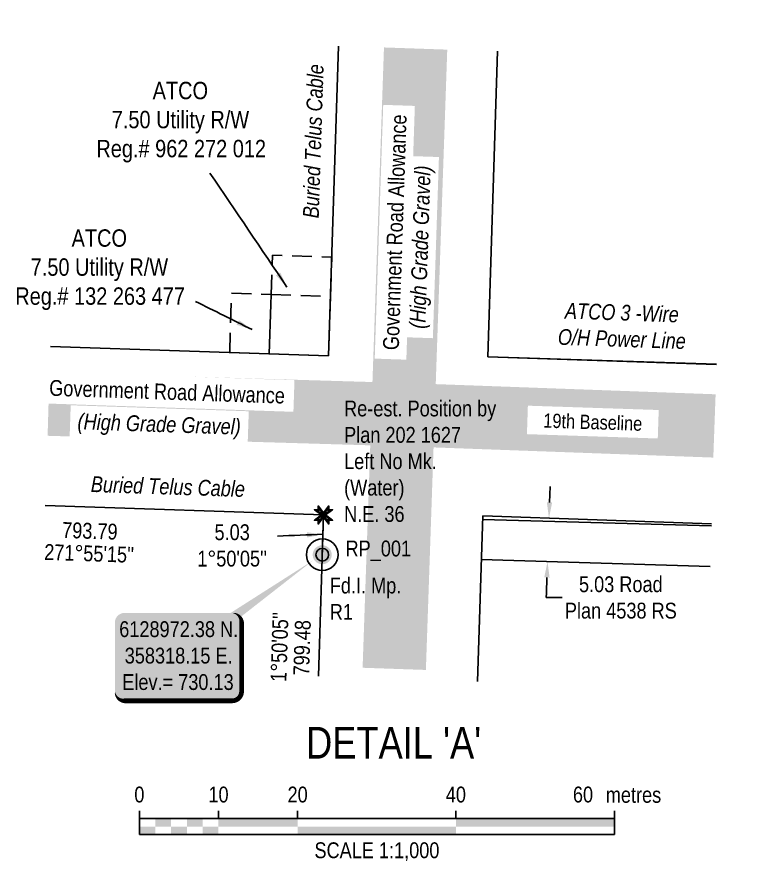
# Model space of a CAD drawing. Extents: x 357394 to 360637, y 6127381 to 6130734.
# Drawn here: x 358573 to 359033, y 6130169 to 6130702 of the extents above; entities that cross this region are included whole.
import ezdxf
from ezdxf.enums import TextEntityAlignment as Align

# ---------------------------------------------------------------- set-up
doc = ezdxf.new("R2010")
doc.units = 0
doc.header["$LTSCALE"] = 5
doc.header["$PDSIZE"] = 0.5
doc.linetypes.add('foc-FLOWLINE', pattern=[3.75, 2.5, -1.25])
doc.layers.get('Defpoints').update_dxf_attribs({"color": 9})
for name, color, linetype in [('35', 37, 'Continuous'), ('AS-POWER', 104, 'foc-POWER'), ('AS-ROADS', 254, 'Continuous'), ('AS-TELUS', 224, 'foc-TEL'), ('DETAIL-T', 7, 'Continuous'), ('F-EZE', 190, 'foc-FLOWLINE'), ('L-BD', 7, 'Continuous'), ('L-MON', 1, 'Continuous'), ('L-ROAD-T', 7, 'Continuous'), ('L-SEC', 7, 'Continuous'), ('L-TITLEDB', 4, 'Continuous'), ('L-TITLEDB-T', 4, 'Continuous')]:
    doc.layers.add(name, color=color, linetype=linetype)
doc.layers.add('F-EZE-T', color=190, linetype='Continuous', lineweight=9)
doc.layers.add('T-TEXT', color=48, linetype='Continuous', lineweight=18)
doc.styles.add('100L', font='ARIALN.TTF', dxfattribs={"height": 11})
doc.styles.add('80', font='ARIALN.TTF', dxfattribs={"height": 10})
doc.styles.add('80CG', font='ARIALN.TTF', dxfattribs={"height": 10})
doc.styles.add('80L', font='ARIALN.TTF', dxfattribs={"height": 10})
doc.styles.add('80LS', font='ARIALNI.TTF', dxfattribs={"height": 10})
doc.styles.add('foc-LtypeFont', font='ARIALN.TTF', dxfattribs={"height": 7.35})
doc.linetypes.add('foc-POWER', pattern='A,6,-1,["P",foc-LtypeFont,S=0.2,R=0,X=-0.625,Y=-0.75],-1.24,4', length=12.24)
doc.linetypes.add('foc-POWER-NOLINE', pattern='A,0,-4,["P",foc-LtypeFont,S=0.2,R=0,X=-0.625,Y=-0.75],-8.24', length=12.24)
doc.linetypes.add('foc-TEL', pattern='A,2,-1,["T",foc-LtypeFont,S=0.2,R=0,X=-0.425,Y=-0.75],-1.24,8', length=12.24)
doc.linetypes.add('foc-TEL-NOLINE', pattern='A,0,-2,["T",foc-LtypeFont,S=0.2,R=0,X=-0.425,Y=-0.75],-10.24', length=12.24)
doc.dimstyles.new('Compass 5 000', dxfattribs={"dimscale": 5, "dimtxt": 9, "dimasz": 2, "dimexe": 0.2, "dimexo": 0.0625, "dimgap": 0.5, "dimtad": 0, "dimtih": 1, "dimtoh": 1, "dimzin": 0, "dimdsep": 46, "dimtxsty": '80CG', "dimcen": 0.1, "dimse1": 1, "dimse2": 1, "dimclrd": 256, "dimclrt": 256, "dimaunit": 1, "dimadec": 4, "dimazin": 0, "dimtfac": 0.06, "dimtofl": 0, "dimtmove": 0, "dimatfit": 1, "dimfxl": 0.2, "dimtolj": 1, "dimtzin": 0, "dimlwd": -1, "dimarcsym": 0})

# ---------------------------------------------------------------- blocks, each defined once
blk = doc.blocks.new('TEMP')
h = blk.add_hatch(color=255)
h.dxf.hatch_style = 1
h.paths.add_polyline_path([(0, 0.25), (-0.67, 1.15), (-0.67, 0.67), (-1.15, 0.67), (-0.25, 0), (-1.15, -0.67), (-0.67, -0.67), (-0.67, -1.15), (0, -0.25), (0.67, -1.15), (0.67, -0.67), (1.15, -0.67), (0.25, 0), (1.15, 0.67), (0.67, 0.67), (0.67, 1.15)])
h.paths.add_polyline_path([(0.57, 0.85), (0.57, 0.57), (0.85, 0.57), (0.08, 0), (0.85, -0.57), (0.57, -0.57), (0.57, -0.85), (0, -0.08), (-0.57, -0.85), (-0.57, -0.57), (-0.85, -0.57), (-0.08, 0), (-0.85, 0.57), (-0.57, 0.57), (-0.57, 0.85), (0, 0.08)], flags=16)
h = blk.add_hatch(color=1)
h.dxf.hatch_style = 1
h.paths.add_polyline_path([(0, 0.08), (-0.57, 0.85), (-0.57, 0.57), (-0.85, 0.57), (-0.08, 0), (-0.85, -0.57), (-0.57, -0.57), (-0.57, -0.85), (0, -0.08), (0.57, -0.85), (0.57, -0.57), (0.85, -0.57), (0.08, 0), (0.85, 0.57), (0.57, 0.57), (0.57, 0.85)])
at = {"color": 1}
for p, q in [((-0.08, 0), (0.08, 0)), ((0, 0.08), (0, -0.08))]:
    blk.add_line(p, q, dxfattribs=at)
at = {"color": 255, "flags": 128}
blk.add_lwpolyline([(-0.25, 0), (-1.15, 0.67), (-0.67, 0.67), (-0.67, 1.15), (0, 0.25), (0.67, 1.15), (0.67, 0.67), (1.15, 0.67), (0.25, 0), (1.15, -0.67), (0.67, -0.67), (0.67, -1.15), (0, -0.25), (-0.67, -1.15), (-0.67, -0.67), (-1.15, -0.67)], close=True, dxfattribs=at)
at = {"color": 1, "flags": 128}
blk.add_lwpolyline([(-0.08, 0), (-0.85, 0.57), (-0.57, 0.57), (-0.57, 0.85), (0, 0.08), (0.57, 0.85), (0.57, 0.57), (0.85, 0.57), (0.08, 0), (0.85, -0.57), (0.57, -0.57), (0.57, -0.85), (0, -0.08), (-0.57, -0.85), (-0.57, -0.57), (-0.85, -0.57)], close=True, dxfattribs=at)
blk = doc.blocks.new('fdia')
at = {"color": 255, "const_width": 1}
blk.add_lwpolyline([(-0.5, 0, 1), (0.5, 0, 1)], format="xyb", close=True, dxfattribs=at)
blk = doc.blocks.new('Fdiaa')
blk.add_blockref('fdia', (0, 0))
blk = doc.blocks.new('fdib')
at = {"color": 1, "const_width": 1.6}
blk.add_lwpolyline([(-0.4, 0, 1), (0.4, 0, 1)], format="xyb", close=True, dxfattribs=at)
at = {"color": 1}
blk.add_circle((0, 0), 0.8, dxfattribs=at)
blk = doc.blocks.new('Fdibb')
blk.add_blockref('fdib', (0, 0))
blk = doc.blocks.new('fdicc')
for name in ['Fdibb', 'Fdiaa']:
    blk.add_blockref(name, (0, 0))
blk = doc.blocks.new('FDI')
blk.add_blockref('fdicc', (0, 0))
blk = doc.blocks.new('*D435')
at = {"layer": 'Defpoints', "color": 0, "transparency": 16777216}
for p in [(358879.3, 6130386.29), (358908.79, 6130385.28), (358878.36, 6130358.89)]:
    blk.add_point(p, dxfattribs=at)
at = {"layer": 'L-TITLEDB-T', "transparency": 16777216}
for p, q in [((358909.13, 6130395.28), (358909.47, 6130405.27)), ((358907.52, 6130347.89), (358907.18, 6130337.89)), ((358907.08, 6130335.18), (358907.18, 6130337.89)), ((358917.08, 6130335.18), (358907.08, 6130335.18))]:
    blk.add_line(p, q, dxfattribs=at)
for points in [[(358907.47, 6130395.33), (358910.8, 6130395.22), (358908.79, 6130385.28)], [(358905.85, 6130347.95), (358909.18, 6130347.83), (358907.86, 6130357.88)]]:
    blk.add_solid(points, dxfattribs=at)
at = {"layer": 'L-TITLEDB-T', "transparency": 16777216, "insert": (358954.19, 6130335.18), "char_height": 10, "attachment_point": 5, "style": '80CG'}
blk.add_mtext('\\A1;5.03 Road\\PPlan 4538 RS', dxfattribs=at)
blk = doc.blocks.new('*U317')
at = {"color": 0}
for p, q in [((-150, 0), (-150, 15)), ((-100, 10), (-100, 15)), ((-50, 10), (-50, 15)), ((50, 10), (50, 15)), ((150.24, 0), (150.24, 15)), ((-150, 10), (150.24, 10)), ((-150, 0), (150.24, 0))]:
    blk.add_line(p, q, dxfattribs=at)
for points in [[(-140, 10), (-130, 10), (-140, 5), (-130, 5)], [(-120, 10), (-110, 10), (-120, 5), (-110, 5)], [(-100, 10), (-50, 10), (-100, 5), (-50, 5)], [(50, 10), (150.24, 10), (50, 5), (150.24, 5)], [(-150, 5), (-140, 5), (-150, 0), (-140, 0)], [(-130, 5), (-120, 5), (-130, 0), (-120, 0)], [(-110, 5), (-100, 5), (-110, 0), (-100, 0)], [(-50, 5), (50, 5), (-50, 0), (50, 0)]]:
    blk.add_solid(points, dxfattribs=at)
at = {"color": 0, "style": '80'}
blk.add_text('metres', height=10, dxfattribs=at).set_placement((162.24, 20), align=Align.CENTER)
at = {"color": 0, "char_height": 10, "style": '80'}
for s, insert, attachment_point in [('0', (-150, 30.21), 2), ('10', (-100, 30.21), 2), ('20', (-50, 30.21), 2), ('40', (50, 30.21), 2), ('60', (136.7, 30.22), 3), ('SCALE 1:1,000', (0.12, -5), 2)]:
    blk.add_mtext(s, dxfattribs=dict(at, insert=insert, attachment_point=attachment_point))
blk = doc.blocks.new('*U457')
h = blk.add_hatch(color=254)
edge = h.paths.add_edge_path()
edge.add_line((-34, -28.5), (34, -28.5))
edge.add_arc((34, -22.5), 6, 270, 360)
edge.add_line((40, -22.5), (40, 21))
edge.add_arc((34, 21), 6, 0, 90)
edge.add_line((34, 27), (-34, 27))
edge.add_arc((-34, 21), 6, 90, 180)
edge.add_line((-40, 21), (-40, -22.5))
edge.add_arc((-34, -22.5), 6, 180, 270)
at = {"color": 1, "flags": 128}
blk.add_lwpolyline([(85.3, 60.31, 0, 10, 0), (0, 0, 5, 5, 0)], format="xyseb", dxfattribs=at)
blk.add_lwpolyline([(-34, -28.5, 3, 3, 0), (34, -28.5, 3, 3, 0.414214), (40, -22.5, 3, 3, 0), (40, 21, 3, 0, 0.414214), (34, 27, 0, 0, 0), (-34, 27, 0, 0, 0.414214), (-40, 21, 0, 0, 0), (-40, -22.5, 0, 3, 0.414214)], format="xyseb", close=True, dxfattribs=at)
at = {"color": 1, "style": '80'}
blk.add_attdef('ENTER_TEXT_001', (-35.99, -5), '', height=10, dxfattribs=at)

msp = doc.modelspace()

# ---------------------------------------------------------------- linework, layer by layer
at = {"layer": '35', "color": 3}
msp.add_circle((358765.547, 6130362.222), 10, dxfattribs=at)
at = {"layer": 'AS-POWER', "linetype": 'foc-POWER-NOLINE', "flags": 128}
msp.add_lwpolyline([(358870.13, 6130487.291), (359014.523, 6130482.568)], dxfattribs=at)
at = {"layer": 'AS-ROADS', "const_width": 40, "flags": 128}
for points in [[(358811.05, 6130290.132), (358824.544, 6130682.015)], [(358592.649, 6130457.361), (358816.58, 6130450.747)], [(359013.334, 6130443.6), (358816.58, 6130450.747)]]:
    msp.add_lwpolyline(points, dxfattribs=at)
at = {"layer": 'AS-TELUS', "linetype": 'foc-TEL-NOLINE', "flags": 128}
for points in [[(358769.54, 6130487.854), (358775.76, 6130683.565)], [(358590.504, 6130393.231), (358766.352, 6130387.348)], [(358765.547, 6130362.222), (358766.345, 6130387.348)], [(358866.871, 6130384.544), (359011.411, 6130380.513)]]:
    msp.add_lwpolyline(points, dxfattribs=at)
at = {"layer": 'F-EZE', "flags": 128}
for points in [[(358733.262, 6130526.579), (358770.731, 6130525.325), (358771.525, 6130550.306), (358734.056, 6130551.56)], [(358733.262, 6130526.579), (358770.731, 6130525.325), (358769.54, 6130487.854), (358732.071, 6130489.108)]]:
    msp.add_lwpolyline(points, close=True, dxfattribs=at)
at = {"layer": 'F-EZE'}
msp.add_lwpolyline([(358708.282, 6130527.415), (358733.262, 6130526.579), (358732.071, 6130489.108), (358707.091, 6130489.944)], close=True, dxfattribs=at)
at = {"layer": 'L-SEC'}
for p, q in [((358769.54, 6130487.854), (358775.76, 6130683.565)), ((358870.13, 6130487.291), (358876.266, 6130680.371)), ((358593.866, 6130493.732), (358769.54, 6130487.854)), ((359014.516, 6130482.363), (358870.13, 6130487.291)), ((358590.504, 6130393.231), (358766.352, 6130387.348)), ((358763.088, 6130285.454), (358766.352, 6130387.348)), ((358863.593, 6130282.235), (358866.942, 6130386.784)), ((359011.451, 6130381.852), (358866.942, 6130386.784))]:
    msp.add_line(p, q, dxfattribs=at)
at = {"layer": 'L-TITLEDB'}
for points in [[(359011.451, 6130381.852), (358866.942, 6130386.784)], [(358866.057, 6130359.157), (359010.625, 6130354.749)]]:
    msp.add_lwpolyline(points, dxfattribs=at)

# ---------------------------------------------------------------- block references
at = {"layer": 'DETAIL-T'}
ref = msp.add_blockref('*U457', (358674.596, 6130298.443), dxfattribs=at)
ref.add_attrib('ENTER_TEXT_001', '6128972.38 N.', (358637.3, 6130310.215), dxfattribs={"layer": '0', "color": 1, "height": 10, "style": '80'})
ref.add_attrib('ENTER_TEXT_002', '358318.15 E.', (358640.776, 6130293.508), dxfattribs={"layer": '0', "color": 1, "height": 10, "style": '80'})
ref.add_attrib('ENTER_TEXT_003', 'Elev.= 730.13', (358639.221, 6130276.8), dxfattribs={"layer": '0', "color": 1, "height": 10, "style": '80'})
at = {"layer": 'DETAIL-T', "xscale": 0.99973285, "yscale": 0.99973285, "zscale": 0.99973285}
msp.add_blockref('*U317', (358799.991, 6130185.528), dxfattribs=at)
at = {"layer": 'L-MON', "color": 5, "linetype": 'Continuous', "xscale": 4.998664250000002, "yscale": 4.998664250000002, "zscale": 24.99332125000021}
msp.add_blockref('TEMP', (358766.352, 6130387.348), dxfattribs=at)
at = {"layer": 'L-MON', "xscale": 4.998664250000002, "yscale": 4.998664250000002, "zscale": 24.99332125000001}
msp.add_blockref('FDI', (358765.547, 6130362.222), dxfattribs=at)

# ---------------------------------------------------------------- texts
at = {"layer": '35', "color": 3, "style": '80'}
msp.add_attdef('RP_001', (358780.284, 6130361.168), 'RP', height=10, dxfattribs=at)
at = {"layer": 'AS-POWER', "linetype": 'foc-POWER-NOLINE', "insert": (358909.958, 6130521.739), "char_height": 9.99733, "attachment_point": 1, "rotation": 358.04553, "style": '80L'}
msp.add_mtext_dynamic_manual_height_columns('\\pi9.1735;{\\fArial Narrow|b0|i1|c0|p34;ATCO 3 -Wire\\P\\pi5.2285;O/H Power Line}', width=89.95822, gutter_width=50, heights=[0], dxfattribs=at)
at = {"layer": 'AS-TELUS', "insert": (358619.236, 6130411.863), "char_height": 9.99477, "attachment_point": 1, "rotation": 358.14823, "style": '80L', "bg_fill": 3, "box_fill_scale": 1.15, "bg_fill_color": 256, "bg_fill_true_color": 256, "bg_fill_transparency": 0}
msp.add_mtext_dynamic_manual_height_columns('\\pi0.33724;{\\fArial Narrow|b0|i1|c0|p34;Buried Telus Cable}', width=97.26104, gutter_width=50.013, heights=[0], dxfattribs=at)
at = {"layer": 'DETAIL-T', "color": 3, "insert": (358810.647, 6130243.461), "char_height": 19.9947, "width": 223.79822, "attachment_point": 5, "style": '80CG'}
msp.add_mtext("DETAIL 'A'", dxfattribs=at)
at = {"layer": 'F-EZE-T', "char_height": 10.99718, "attachment_point": 1, "style": '100L'}
for s, insert in [('\\pi44.2;ATCO\\P\\pi18.368;7.50 Utility R/W\\P\\pi8.6538;Reg.# 962 272 012', (358614.218, 6130660.985)), ('\\pi44.2;ATCO\\P\\pi18.368;7.50 Utility R/W\\P\\pi8.6201;Reg.# 132 263 477', (358563.019, 6130567.795))]:
    msp.add_mtext_dynamic_manual_height_columns(s, width=122.8536, gutter_width=55.015, heights=[0], dxfattribs=dict(at, insert=insert))
at = {"layer": 'L-BD', "style": '80L'}
for s, height, rotation, p in [('793.79', 9.9973, 358.0786, (358618.778, 6130377.312)), ("271°55'15''", 9.99733, 358.0786, (358618.301, 6130363.074)), ("1°50'05''", 9.9973, 88.1652, (358738.561, 6130303.923)), ('799.48', 9.9973, 88.1652, (358752.8, 6130303.467))]:
    msp.add_text(s, height=height, rotation=rotation, dxfattribs=at).set_placement(p, align=Align.MIDDLE)
at = {"layer": 'L-BD', "insert": (358708.648, 6130381.447), "char_height": 9.9973, "width": 25.70791, "attachment_point": 2, "style": '80L'}
msp.add_mtext("5.03\\P1°50'05''", dxfattribs=at)
at = {"layer": 'L-MON', "attachment_point": 1, "style": '80L'}
for s, width, insert, char_height in [('Re-est. Position by\\PPlan 202 1627\\PLeft No Mk.\\P(Water)\\PN.E. 36', 96.15048, (358779.367, 6130459.619), 9.99733), ('Fd.I. Mp.\\PR1', 44.3292, (358770.327, 6130347.773), 9.9973)]:
    msp.add_mtext_dynamic_manual_height_columns(s, width=width, gutter_width=50, heights=[0], dxfattribs=dict(at, insert=insert, char_height=char_height))

# ---------------------------------------------------------------- dimensions: what is measured, and where the dimension line sits
at = {"layer": 'L-TITLEDB-T'}
dim = msp.add_linear_dim(base=(358908.793, 6130385.283), p1=(358878.362, 6130358.889), p2=(358879.297, 6130386.29), angle=88.04553, text='5.03 Road\\PPlan 4538 RS', dimstyle='Compass 5 000', override={"dimtmove": 1}, dxfattribs=at)
dim.commit()
dim.dimension.update_dxf_attribs({"geometry": '*D435', "text_midpoint": (358919.674, 6130335.184), "dimtype": 161})

# ---------------------------------------------------------------- leaders
at = {"layer": 'F-EZE-T', "path_type": 1}
for points in [[(358743.278, 6130531.309), (358694.648, 6130603.355)], [(358721.186, 6130504.503), (358685.498, 6130522.244)]]:
    msp.add_leader(points, dimstyle='Compass 5 000', override={"dimgap": 0.5, "dimtad": 0}, dxfattribs=at)
at = {"layer": 'L-BD', "path_type": 1}
msp.add_leader([(358765.961, 6130375.164), (358737.333, 6130374.047)], dimstyle='Compass 5 000', override={"dimgap": 0.5, "dimtad": 0}, dxfattribs=at)

# ---------------------------------------------------------------- next in the draw order: texts
at = {"layer": 'AS-TELUS', "insert": (358753.345, 6130574.643), "char_height": 9.99744, "attachment_point": 1, "rotation": 88.1823, "style": '80L', "bg_fill": 3, "box_fill_scale": 1.15, "bg_fill_color": 256, "bg_fill_true_color": 256, "bg_fill_transparency": 0}
msp.add_mtext_dynamic_manual_height_columns('\\pi0.32434;{\\fArial Narrow|b0|i1|c0|p34;Buried Telus Cable}', width=97.26104, gutter_width=50.013, heights=[0], dxfattribs=at)
at = {"layer": 'L-ROAD-T', "attachment_point": 2, "style": '80L', "bg_fill": 2}
for s, insert, char_height, width, rotation in [('Government Road Allowance', (358806.386, 6130566.116), 9.99744, 150.40658, 88.08134), ('Government Road Allowance', (358667.695, 6130470.206), 9.99744, 150.40981, 358.07243), ('19th Baseline', (358936.647, 6130450.525), 8.9977, 73.70466, 358.10152)]:
    msp.add_mtext(s, dxfattribs=dict(at, insert=insert, char_height=char_height, width=width, rotation=rotation))

# ---------------------------------------------------------------- next in the draw order: texts
at = {"layer": 'T-TEXT', "char_height": 9.99744, "attachment_point": 2, "style": '80LS', "bg_fill": 2}
for insert, width, rotation in [((358822.378, 6130556.76), 104.50851, 88.08134), ((358662.73, 6130449.762), 102.54987, 358.07243)]:
    msp.add_mtext('(High Grade Gravel)', dxfattribs=dict(at, insert=insert, width=width, rotation=rotation))

doc.saveas('drawing.dxf')
